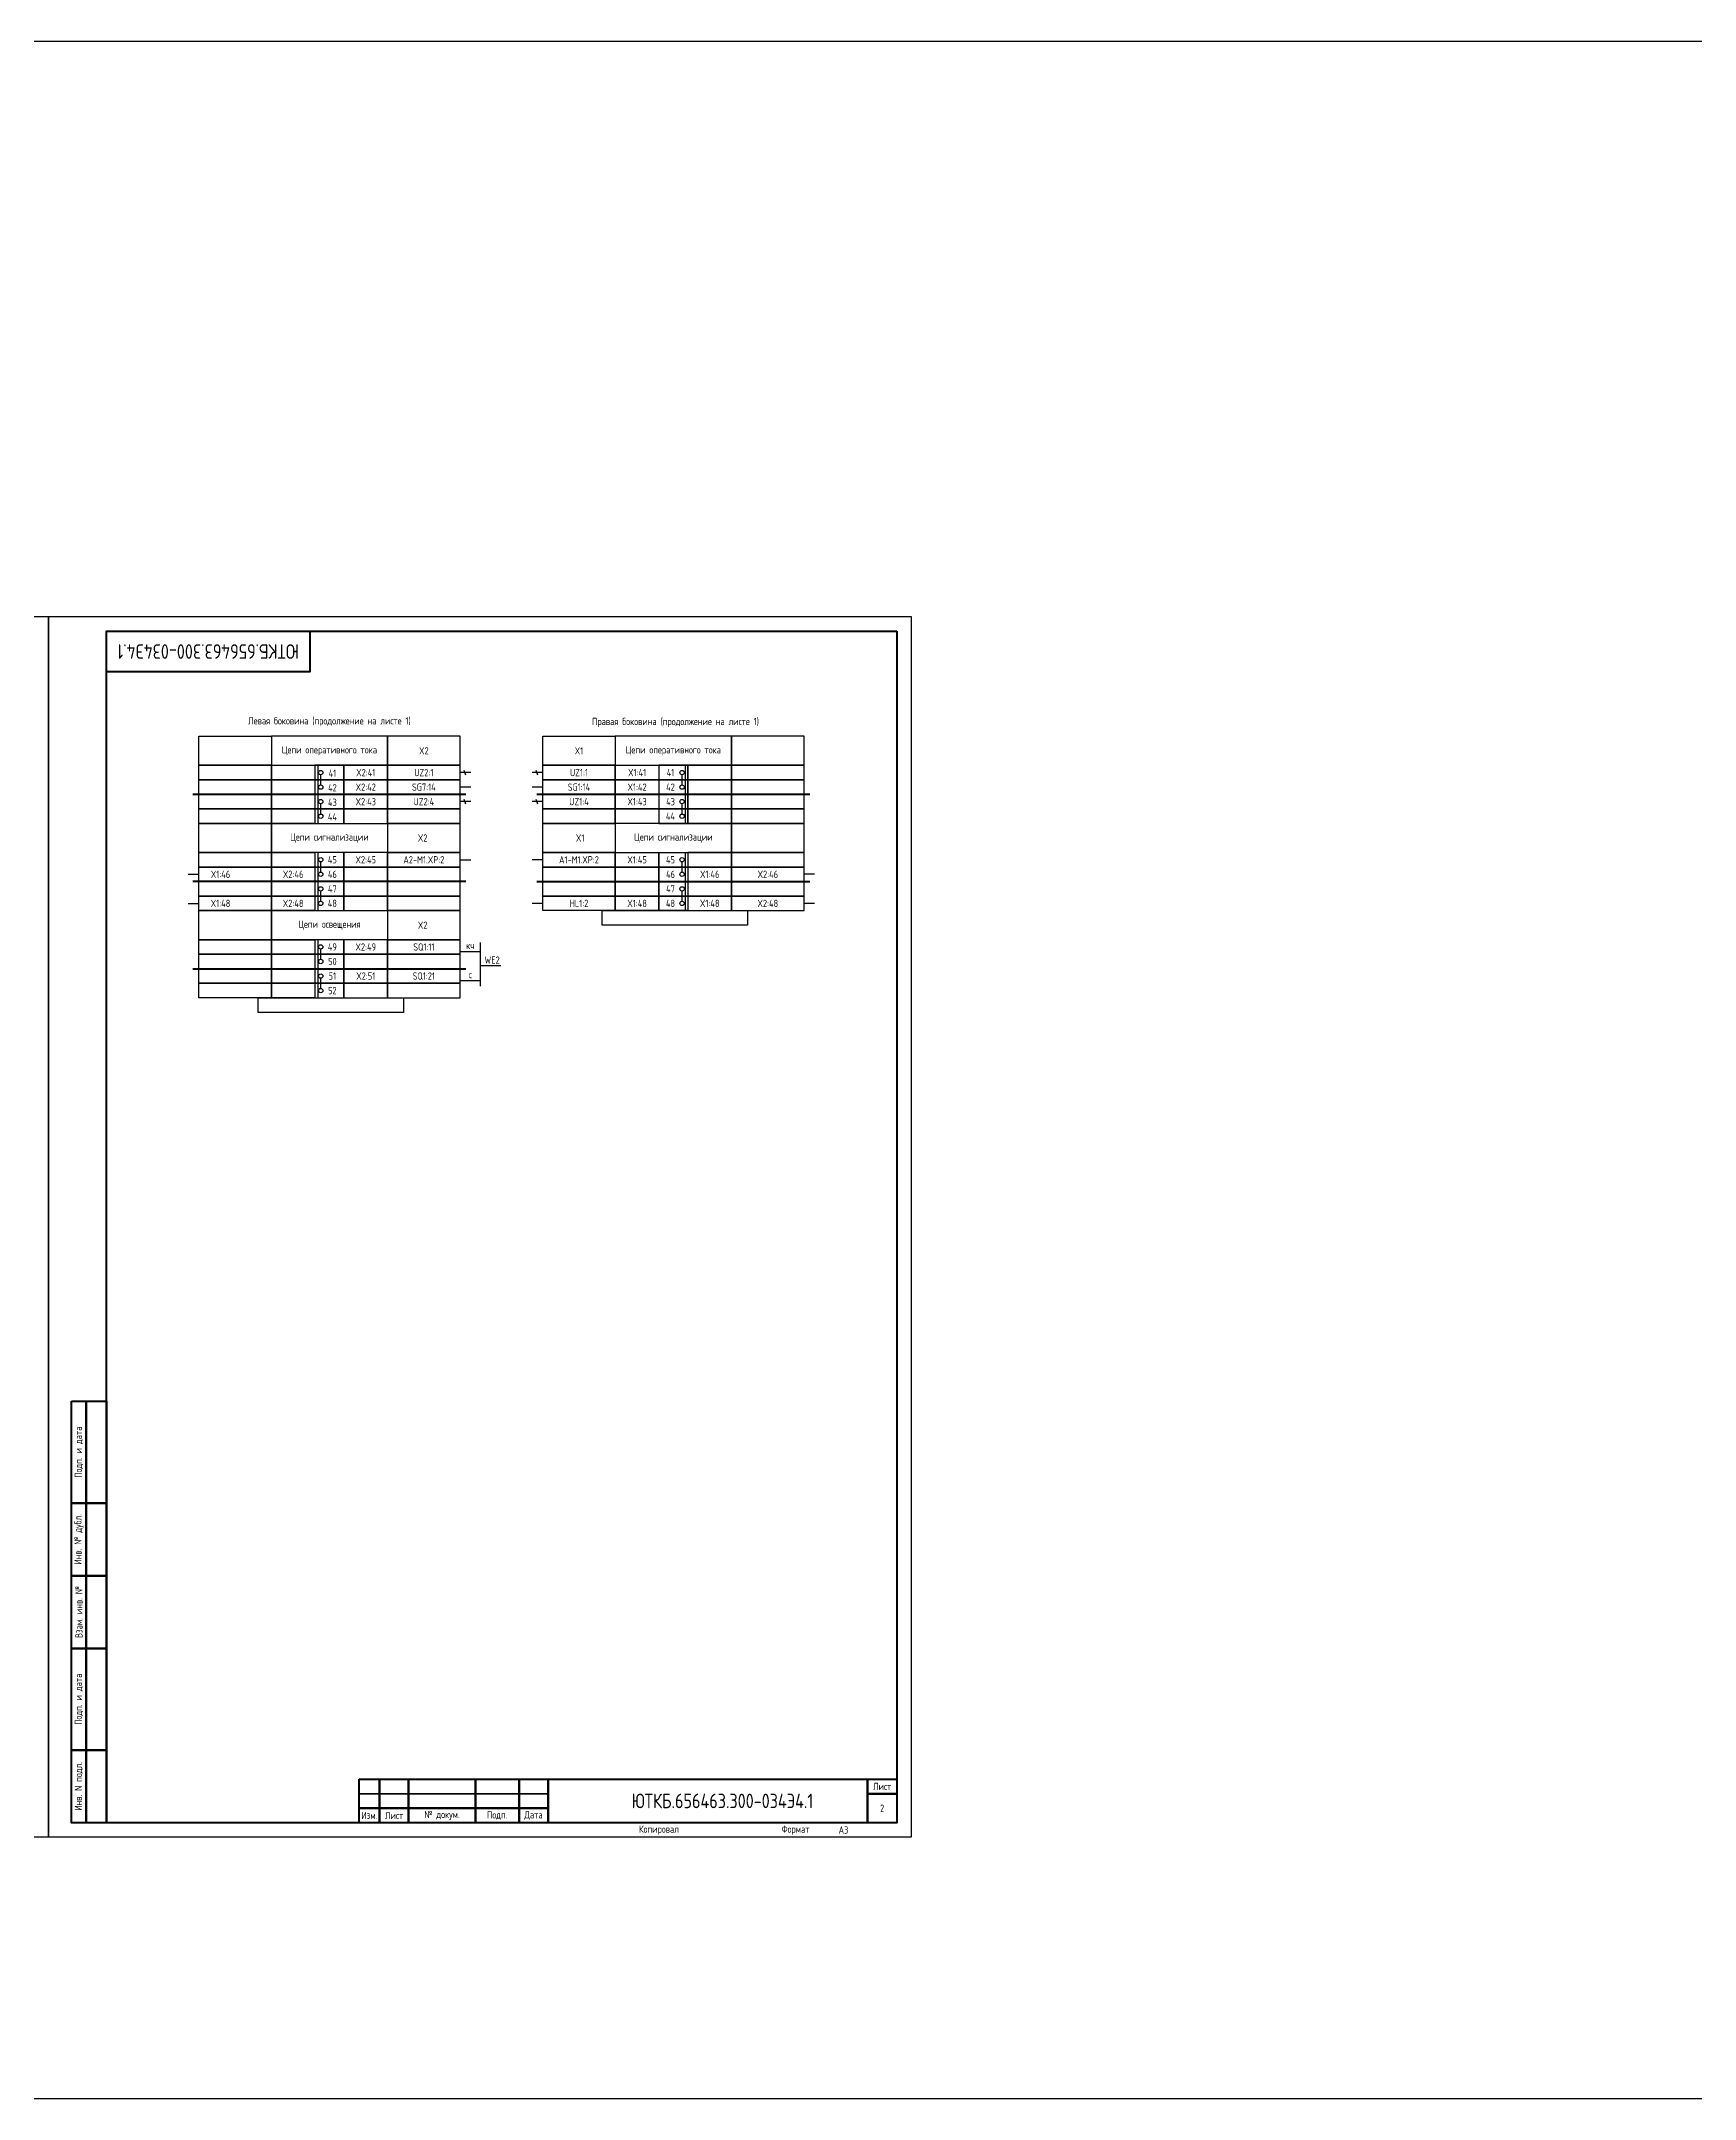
# Model space of a CAD drawing. Header units: millimetres. Extents: x -1102 to 3953, y -90 to 618.
# Drawn here: x 2814 to 3384, y -90 to 618 of the extents above; entities that cross this region are included whole.
import ezdxf

# ---------------------------------------------------------------- set-up
doc = ezdxf.new("R2010")
doc.units = ezdxf.units.MM
doc.styles.add('Gost_type_A', font='GOST_A.TTF')

# ---------------------------------------------------------------- blocks, each defined once
blk = doc.blocks.new('Штамп левый нижний')
at = {"lineweight": 50}
for points in [[(-12, 145), (-7, 145), (-7, 110), (-12, 110)], [(-7, 145), (0, 145), (0, 110), (-7, 110)], [(-12, 110), (-7, 110), (-7, 85), (-12, 85)], [(-7, 110), (0, 110), (0, 85), (-7, 85)], [(-12, 85), (-7, 85), (-7, 60), (-12, 60)], [(-7, 85), (0, 85), (0, 60), (-7, 60)], [(-12, 60), (-7, 60), (-7, 25), (-12, 25)], [(-7, 60), (0, 60), (0, 25), (-7, 25)], [(-12, 25), (-7, 25), (-7, 0), (-12, 0)], [(-7, 25), (0, 25), (0, 0), (-7, 0)]]:
    blk.add_lwpolyline(points, close=True, dxfattribs=at)
at = {"char_height": 2.5, "attachment_point": 5, "rotation": 90, "style": 'Gost_type_A'}
for s, insert, width in [('Подп. и дата', (-9.5, 127.5), 35), ('Инв. № дубл.', (-9.5, 97.5), 25), ('Взам. инв. №', (-9.5, 72.5), 25), ('Подп. и дата', (-9.5, 42.5), 35), ('Инв. N подл.', (-9.5, 12.5), 25)]:
    blk.add_mtext(s, dxfattribs=dict(at, insert=insert, width=width))
blk = doc.blocks.new('Штамп угловой верхний')
at = {"lineweight": 50}
blk.add_lwpolyline([(0, 0), (70, 0), (70, -14), (0, -14)], close=True, dxfattribs=at)
blk = doc.blocks.new('Штамп малый нижний')
at = {"lineweight": 50}
for points in [[(-185, 15), (-178, 15), (-178, 5), (-185, 5)], [(-178, 15), (-168, 15), (-168, 5), (-178, 5)], [(-168, 15), (-145, 15), (-145, 5), (-168, 5)], [(-145, 15), (-130, 15), (-130, 5), (-145, 5)], [(-130, 15), (-120, 15), (-120, 5), (-130, 5)], [(-120, 15), (-10, 15), (-10, 0), (-120, 0)], [(-10, 15), (0, 15), (0, 10), (-10, 10)], [(-10, 10), (0, 10), (0, 0), (-10, 0)], [(-185, 5), (-178, 5), (-178, 0), (-185, 0)], [(-178, 5), (-168, 5), (-168, 0), (-178, 0)], [(-168, 5), (-145, 5), (-145, 0), (-168, 0)], [(-145, 5), (-130, 5), (-130, 0), (-145, 0)], [(-130, 5), (-120, 5), (-120, 0), (-130, 0)]]:
    blk.add_lwpolyline(points, close=True, dxfattribs=at)
for points in [[(-185, 15), (-178, 15), (-178, 10), (-185, 10)], [(-178, 15), (-168, 15), (-168, 10), (-178, 10)], [(-168, 15), (-145, 15), (-145, 10), (-168, 10)], [(-145, 15), (-130, 15), (-130, 10), (-145, 10)], [(-130, 15), (-120, 15), (-120, 10), (-130, 10)], [(-185, 10), (-178, 10), (-178, 5), (-185, 5)], [(-178, 10), (-168, 10), (-168, 5), (-178, 5)], [(-168, 10), (-145, 10), (-145, 5), (-168, 5)], [(-145, 10), (-130, 10), (-130, 5), (-145, 5)], [(-130, 10), (-120, 10), (-120, 5), (-130, 5)]]:
    blk.add_lwpolyline(points, close=True)
at = {"char_height": 2.5, "style": 'Gost_type_A'}
for s, insert, width, attachment_point in [('Лист', (-5, 12.5), 10, 5), ('Изм.', (-181.5, 2.5), 7, 5), ('Лист', (-173, 2.5), 10, 5), ('№ докум.', (-156.5, 2.5), 23, 5), ('Подп.', (-137.5, 2.5), 15, 5), ('Дата', (-125, 2.5), 10, 5), ('Копировал', (-75, -2.53), 13.1202, 6), ('Формат', (-30, -2.53), 13.1202, 6)]:
    blk.add_mtext(s, dxfattribs=dict(at, insert=insert, width=width, attachment_point=attachment_point))

msp = doc.modelspace()

# ---------------------------------------------------------------- linework, layer by layer
for p, q in [((2909.74, 368.83), (2909.74, 348.83)), ((3036.14, 368.83), (3036.14, 348.83)), ((2910.74, 362.08), (2910.74, 365.58)), ((2962.36, 366.33), (2958.74, 366.33)), ((2962.36, 361.33), (2958.74, 361.33)), ((2960.04, 367.15), (2960.62, 365.53)), ((2987.14, 366.33), (2983.52, 366.33)), ((2987.14, 361.33), (2983.52, 361.33)), ((2984.81, 367.15), (2985.39, 365.53)), ((3035.14, 362.08), (3035.14, 365.58)), ((2910.74, 352.08), (2910.74, 355.58)), ((2962.36, 356.33), (2958.74, 356.33)), ((2960.04, 357.15), (2960.62, 355.53)), ((2987.14, 356.33), (2983.52, 356.33)), ((2984.81, 357.15), (2985.39, 355.53)), ((3035.14, 352.08), (3035.14, 355.58)), ((2909.74, 338.83), (2909.74, 318.83)), ((2910.74, 332.08), (2910.74, 335.58)), ((2958.74, 336.33), (2962.36, 336.33)), ((2987.14, 336.33), (2983.52, 336.33)), ((3035.14, 332.08), (3035.14, 335.58)), ((3036.14, 338.83), (3036.14, 318.83)), ((2865.12, 331.33), (2868.74, 331.33)), ((3080.76, 331.33), (3077.14, 331.33)), ((2865.12, 321.33), (2868.74, 321.33)), ((2910.74, 322.08), (2910.74, 325.58)), ((2987.14, 321.33), (2983.52, 321.33)), ((3035.14, 322.08), (3035.14, 325.58)), ((3080.76, 321.33), (3077.14, 321.33)), ((2909.74, 308.83), (2909.74, 288.83)), ((2910.74, 302.08), (2910.74, 305.58)), ((2958.74, 304.83), (2965.74, 304.83)), ((2965.74, 292.83), (2965.74, 307.83)), ((2972.74, 299.83), (2965.74, 299.83)), ((2910.74, 292.08), (2910.74, 295.58)), ((2958.74, 294.83), (2965.74, 294.83))]:
    msp.add_line(p, q)
at = {"lineweight": 50}
for p, q in [((2960.74, 358.83), (2866.74, 358.83)), ((3079.14, 358.83), (2985.14, 358.83)), ((2960.74, 328.83), (2866.74, 328.83)), ((2985.14, 328.83), (3079.14, 328.83)), ((2866.74, 298.83), (2960.74, 298.83))]:
    msp.add_line(p, q, dxfattribs=at)
for points in [[(-1102, 618), (3953, 618), (3953, -90), (-1102, -90)], [(2817, 420), (2817, 0), (2520, 0), (2520, 420)], [(3114, 420), (3114, 0), (2817, 0), (2817, 420)], [(2868.74, 378.83), (2893.74, 378.83), (2893.74, 368.83), (2868.74, 368.83)], [(2933.74, 378.83), (2893.74, 378.83), (2893.74, 368.83), (2933.74, 368.83)], [(2958.74, 378.83), (2933.74, 378.83), (2933.74, 368.83), (2958.74, 368.83)], [(2987.14, 378.83), (3012.14, 378.83), (3012.14, 368.83), (2987.14, 368.83)], [(3052.14, 378.83), (3012.14, 378.83), (3012.14, 368.83), (3052.14, 368.83)], [(3077.14, 378.83), (3052.14, 378.83), (3052.14, 368.83), (3077.14, 368.83)], [(2868.74, 368.83), (2893.74, 368.83), (2893.74, 363.83), (2868.74, 363.83)], [(2893.74, 368.83), (2908.74, 368.83), (2908.74, 363.83), (2893.74, 363.83)], [(2918.74, 368.83), (2908.74, 368.83), (2908.74, 363.83), (2918.74, 363.83)], [(2933.74, 368.83), (2918.74, 368.83), (2918.74, 363.83), (2933.74, 363.83)], [(2958.74, 368.83), (2933.74, 368.83), (2933.74, 363.83), (2958.74, 363.83)], [(2987.14, 368.83), (3012.14, 368.83), (3012.14, 363.83), (2987.14, 363.83)], [(3012.14, 368.83), (3027.14, 368.83), (3027.14, 363.83), (3012.14, 363.83)], [(3037.14, 368.83), (3027.14, 368.83), (3027.14, 363.83), (3037.14, 363.83)], [(3052.14, 368.83), (3037.14, 368.83), (3037.14, 363.83), (3052.14, 363.83)], [(3077.14, 368.83), (3052.14, 368.83), (3052.14, 363.83), (3077.14, 363.83)], [(2868.74, 363.83), (2893.74, 363.83), (2893.74, 358.83), (2868.74, 358.83)], [(2893.74, 363.83), (2908.74, 363.83), (2908.74, 358.83), (2893.74, 358.83)], [(2918.74, 363.83), (2908.74, 363.83), (2908.74, 358.83), (2918.74, 358.83)], [(2933.74, 363.83), (2918.74, 363.83), (2918.74, 358.83), (2933.74, 358.83)], [(2958.74, 363.83), (2933.74, 363.83), (2933.74, 358.83), (2958.74, 358.83)], [(2987.14, 363.83), (3012.14, 363.83), (3012.14, 358.83), (2987.14, 358.83)], [(3012.14, 363.83), (3027.14, 363.83), (3027.14, 358.83), (3012.14, 358.83)], [(3037.14, 363.83), (3027.14, 363.83), (3027.14, 358.83), (3037.14, 358.83)], [(3052.14, 363.83), (3037.14, 363.83), (3037.14, 358.83), (3052.14, 358.83)], [(3077.14, 363.83), (3052.14, 363.83), (3052.14, 358.83), (3077.14, 358.83)], [(2868.74, 358.83), (2893.74, 358.83), (2893.74, 353.83), (2868.74, 353.83)], [(2893.74, 358.83), (2908.74, 358.83), (2908.74, 353.83), (2893.74, 353.83)], [(2918.74, 358.83), (2908.74, 358.83), (2908.74, 353.83), (2918.74, 353.83)], [(2933.74, 358.83), (2918.74, 358.83), (2918.74, 353.83), (2933.74, 353.83)], [(2958.74, 358.83), (2933.74, 358.83), (2933.74, 353.83), (2958.74, 353.83)], [(2987.14, 358.83), (3012.14, 358.83), (3012.14, 353.83), (2987.14, 353.83)], [(3012.14, 358.83), (3027.14, 358.83), (3027.14, 353.83), (3012.14, 353.83)], [(3037.14, 358.83), (3027.14, 358.83), (3027.14, 353.83), (3037.14, 353.83)], [(3052.14, 358.83), (3037.14, 358.83), (3037.14, 353.83), (3052.14, 353.83)], [(3077.14, 358.83), (3052.14, 358.83), (3052.14, 353.83), (3077.14, 353.83)], [(2868.74, 353.83), (2893.74, 353.83), (2893.74, 348.83), (2868.74, 348.83)], [(2868.74, 348.83), (2893.74, 348.83), (2893.74, 338.83), (2868.74, 338.83)], [(2893.74, 353.83), (2908.74, 353.83), (2908.74, 348.83), (2893.74, 348.83)], [(2893.74, 348.83), (2933.74, 348.83), (2933.74, 338.83), (2893.74, 338.83)], [(2918.74, 353.83), (2908.74, 353.83), (2908.74, 348.83), (2918.74, 348.83)], [(2933.74, 353.83), (2918.74, 353.83), (2918.74, 348.83), (2933.74, 348.83)], [(2958.74, 353.83), (2933.74, 353.83), (2933.74, 348.83), (2958.74, 348.83)], [(2958.74, 348.83), (2933.74, 348.83), (2933.74, 338.83), (2958.74, 338.83)], [(2987.14, 353.83), (3012.14, 353.83), (3012.14, 348.83), (2987.14, 348.83)], [(2987.14, 348.83), (3012.14, 348.83), (3012.14, 338.83), (2987.14, 338.83)], [(3012.14, 353.83), (3027.14, 353.83), (3027.14, 348.83), (3012.14, 348.83)], [(3052.14, 348.83), (3012.14, 348.83), (3012.14, 338.83), (3052.14, 338.83)], [(3037.14, 353.83), (3027.14, 353.83), (3027.14, 348.83), (3037.14, 348.83)], [(3052.14, 353.83), (3037.14, 353.83), (3037.14, 348.83), (3052.14, 348.83)], [(3077.14, 353.83), (3052.14, 353.83), (3052.14, 348.83), (3077.14, 348.83)], [(3077.14, 348.83), (3052.14, 348.83), (3052.14, 338.83), (3077.14, 338.83)], [(2868.74, 338.83), (2893.74, 338.83), (2893.74, 333.83), (2868.74, 333.83)], [(2868.74, 333.83), (2893.74, 333.83), (2893.74, 328.83), (2868.74, 328.83)], [(2893.74, 338.83), (2908.74, 338.83), (2908.74, 333.83), (2893.74, 333.83)], [(2893.74, 333.83), (2908.74, 333.83), (2908.74, 328.83), (2893.74, 328.83)], [(2918.74, 338.83), (2908.74, 338.83), (2908.74, 333.83), (2918.74, 333.83)], [(2918.74, 333.83), (2908.74, 333.83), (2908.74, 328.83), (2918.74, 328.83)], [(2933.74, 338.83), (2918.74, 338.83), (2918.74, 333.83), (2933.74, 333.83)], [(2933.74, 333.83), (2918.74, 333.83), (2918.74, 328.83), (2933.74, 328.83)], [(2958.74, 338.83), (2933.74, 338.83), (2933.74, 333.83), (2958.74, 333.83)], [(2958.74, 333.83), (2933.74, 333.83), (2933.74, 328.83), (2958.74, 328.83)], [(2987.14, 338.83), (3012.14, 338.83), (3012.14, 333.83), (2987.14, 333.83)], [(2987.14, 333.83), (3012.14, 333.83), (3012.14, 328.83), (2987.14, 328.83)], [(3012.14, 338.83), (3027.14, 338.83), (3027.14, 333.83), (3012.14, 333.83)], [(3012.14, 333.83), (3027.14, 333.83), (3027.14, 328.83), (3012.14, 328.83)], [(3027.14, 338.83), (3037.14, 338.83), (3037.14, 333.83), (3027.14, 333.83)], [(3027.14, 333.83), (3037.14, 333.83), (3037.14, 328.83), (3027.14, 328.83)], [(3052.14, 338.83), (3037.14, 338.83), (3037.14, 333.83), (3052.14, 333.83)], [(3052.14, 333.83), (3037.14, 333.83), (3037.14, 328.83), (3052.14, 328.83)], [(3077.14, 338.83), (3052.14, 338.83), (3052.14, 333.83), (3077.14, 333.83)], [(3077.14, 333.83), (3052.14, 333.83), (3052.14, 328.83), (3077.14, 328.83)], [(2868.74, 328.83), (2893.74, 328.83), (2893.74, 323.83), (2868.74, 323.83)], [(2893.74, 328.83), (2908.74, 328.83), (2908.74, 323.83), (2893.74, 323.83)], [(2918.74, 328.83), (2908.74, 328.83), (2908.74, 323.83), (2918.74, 323.83)], [(2933.74, 328.83), (2918.74, 328.83), (2918.74, 323.83), (2933.74, 323.83)], [(2958.74, 328.83), (2933.74, 328.83), (2933.74, 323.83), (2958.74, 323.83)], [(2987.14, 328.83), (3012.14, 328.83), (3012.14, 323.83), (2987.14, 323.83)], [(3012.14, 328.83), (3027.14, 328.83), (3027.14, 323.83), (3012.14, 323.83)], [(3027.14, 328.83), (3037.14, 328.83), (3037.14, 323.83), (3027.14, 323.83)], [(3052.14, 328.83), (3037.14, 328.83), (3037.14, 323.83), (3052.14, 323.83)], [(3077.14, 328.83), (3052.14, 328.83), (3052.14, 323.83), (3077.14, 323.83)], [(2868.74, 323.83), (2893.74, 323.83), (2893.74, 318.83), (2868.74, 318.83)], [(2868.74, 318.83), (2893.74, 318.83), (2893.74, 308.83), (2868.74, 308.83)], [(2893.74, 323.83), (2908.74, 323.83), (2908.74, 318.83), (2893.74, 318.83)], [(2893.74, 318.83), (2933.74, 318.83), (2933.74, 308.83), (2893.74, 308.83)], [(2918.74, 323.83), (2908.74, 323.83), (2908.74, 318.83), (2918.74, 318.83)], [(2933.74, 323.83), (2918.74, 323.83), (2918.74, 318.83), (2933.74, 318.83)], [(2958.74, 323.83), (2933.74, 323.83), (2933.74, 318.83), (2958.74, 318.83)], [(2958.74, 318.83), (2933.74, 318.83), (2933.74, 308.83), (2958.74, 308.83)], [(2987.14, 323.83), (3012.14, 323.83), (3012.14, 318.83), (2987.14, 318.83)], [(3007.59, 318.83), (3057.59, 318.83), (3057.59, 313.83), (3007.59, 313.83)], [(3012.14, 323.83), (3027.14, 323.83), (3027.14, 318.83), (3012.14, 318.83)], [(3027.14, 323.83), (3037.14, 323.83), (3037.14, 318.83), (3027.14, 318.83)], [(3052.14, 323.83), (3037.14, 323.83), (3037.14, 318.83), (3052.14, 318.83)], [(3077.14, 323.83), (3052.14, 323.83), (3052.14, 318.83), (3077.14, 318.83)], [(2868.74, 308.83), (2893.74, 308.83), (2893.74, 303.83), (2868.74, 303.83)], [(2893.74, 308.83), (2908.74, 308.83), (2908.74, 303.83), (2893.74, 303.83)], [(2918.74, 308.83), (2908.74, 308.83), (2908.74, 303.83), (2918.74, 303.83)], [(2933.74, 308.83), (2918.74, 308.83), (2918.74, 303.83), (2933.74, 303.83)], [(2958.74, 308.83), (2933.74, 308.83), (2933.74, 303.83), (2958.74, 303.83)], [(2868.74, 303.83), (2893.74, 303.83), (2893.74, 298.83), (2868.74, 298.83)], [(2868.74, 298.83), (2893.74, 298.83), (2893.74, 293.83), (2868.74, 293.83)], [(2893.74, 303.83), (2908.74, 303.83), (2908.74, 298.83), (2893.74, 298.83)], [(2893.74, 298.83), (2908.74, 298.83), (2908.74, 293.83), (2893.74, 293.83)], [(2918.74, 303.83), (2908.74, 303.83), (2908.74, 298.83), (2918.74, 298.83)], [(2918.74, 298.83), (2908.74, 298.83), (2908.74, 293.83), (2918.74, 293.83)], [(2933.74, 303.83), (2918.74, 303.83), (2918.74, 298.83), (2933.74, 298.83)], [(2933.74, 298.83), (2918.74, 298.83), (2918.74, 293.83), (2933.74, 293.83)], [(2958.74, 303.83), (2933.74, 303.83), (2933.74, 298.83), (2958.74, 298.83)], [(2958.74, 298.83), (2933.74, 298.83), (2933.74, 293.83), (2958.74, 293.83)], [(2868.74, 293.83), (2893.74, 293.83), (2893.74, 288.83), (2868.74, 288.83)], [(2893.74, 293.83), (2908.74, 293.83), (2908.74, 288.83), (2893.74, 288.83)], [(2918.74, 293.83), (2908.74, 293.83), (2908.74, 288.83), (2918.74, 288.83)], [(2933.74, 293.83), (2918.74, 293.83), (2918.74, 288.83), (2933.74, 288.83)], [(2958.74, 293.83), (2933.74, 293.83), (2933.74, 288.83), (2958.74, 288.83)], [(2889.19, 288.83), (2939.19, 288.83), (2939.19, 283.83), (2889.19, 283.83)]]:
    msp.add_lwpolyline(points, close=True)
msp.add_lwpolyline([(3109, 415), (3109, 5), (2837, 5), (2837, 415)], close=True, dxfattribs=at)
for centre in [(2910.74, 366.33), (2910.74, 361.33), (3035.14, 366.33), (3035.14, 361.33), (2910.74, 356.33), (3035.14, 356.33), (2910.74, 351.33), (3035.14, 351.33), (2910.74, 336.33), (3035.14, 336.33), (2910.74, 331.33), (2910.74, 326.33), (3035.14, 331.33), (3035.14, 326.33), (2910.74, 321.33), (3035.14, 321.33), (2910.74, 306.33), (2910.74, 301.33), (2910.74, 296.33), (2910.74, 291.33)]:
    msp.add_circle(centre, 0.75)

# ---------------------------------------------------------------- block references
for name, p in [('Штамп угловой верхний', (2837, 415)), ('Штамп левый нижний', (2837, 5)), ('Штамп малый нижний', (3109, 5))]:
    msp.add_blockref(name, p)

# ---------------------------------------------------------------- texts
at = {"insert": (2872, 408), "char_height": 5, "width": 70, "attachment_point": 5, "rotation": 180, "style": 'Gost_type_A'}
msp.add_mtext('ЮТКБ.656463.300-034Э4.1', dxfattribs=at)
at = {"style": 'Gost_type_A'}
for s, insert, char_height, width, attachment_point in [('Левая боковина (продолжение на листе 1)', (2913.74, 383.8), 2.5, 90, 5), ('Правая боковина (продолжение на листе 1)', (3032.86, 383.57), 2.5, 90, 5), ('Цепи оперативного тока', (2913.74, 373.83), 2.5, 40, 5), ('Цепи оперативного тока', (3032.14, 373.83), 2.5, 40, 5), ('X2', (2946.24, 373.83), 2.5, 25, 5), ('X1', (2999.64, 373.83), 2.5, 25, 5), ('SG7:14', (2946.24, 361.33), 2.5, 25, 5), ('UZ2:1', (2946.24, 366.33), 2.5, 25, 5), ('SG1:14', (2999.64, 361.33), 2.5, 25, 5), ('UZ1:1', (2999.64, 366.33), 2.5, 25, 5), ('UZ2:4', (2946.24, 356.33), 2.5, 25, 5), ('UZ1:4', (2999.64, 356.33), 2.5, 25, 5), ('Цепи сигнализации', (2913.74, 343.83), 2.5, 40, 5), ('X2', (2945.83, 343.83), 2.5, 25, 5), ('X1', (3000.05, 343.83), 2.5, 25, 5), ('Цепи сигнализации', (3032.14, 343.83), 2.5, 40, 5), ('A2-M1.XP:2', (2946.24, 336.33), 2.5, 25, 5), ('A1-M1.XP:2', (2999.64, 336.33), 2.5, 25, 5), ('HL1:2', (2999.64, 321.33), 2.5, 25, 5), ('Цепи освещения', (2913.74, 313.83), 2.5, 40, 5), ('X2', (2945.83, 313.83), 2.5, 25, 5), ('SQ1:11', (2946.24, 306.33), 2.5, 25, 5), ('кч', (2962.24, 306.83), 2.5, 7, 5), ('SQ1:21', (2946.24, 296.33), 2.5, 25, 5), ('WE2', (2969.74, 301.83), 2.5, 7, 5), ('с', (2962.24, 296.83), 2.5, 7, 5), ('ЮТКБ.656463.300-034Э4.1', (3049, 12.5), 5, 120, 5), ('2', (3104, 10), 2.5, 10, 5), ('A3', (3089, 2.5), 2.5, 20, 4), ('A3', (3089, 2.5), 2.5, 20, 4)]:
    msp.add_mtext(s, dxfattribs=dict(at, insert=insert, char_height=char_height, width=width, attachment_point=attachment_point))
at = {"ltscale": 10, "char_height": 2.5, "attachment_point": 5, "style": 'Gost_type_A'}
for s, insert, width in [('42', (2914.76, 361.09), 8), ('41', (2914.76, 366.09), 8), ('X2:42', (2926.24, 361.33), 15), ('X2:41', (2926.24, 366.33), 15), ('X1:42', (3019.64, 361.33), 15), ('X1:41', (3019.64, 366.33), 15), ('42', (3031.14, 361.33), 8), ('41', (3031.14, 366.33), 8), ('43', (2914.76, 356.09), 8), ('X2:43', (2926.24, 356.33), 15), ('X1:43', (3019.64, 356.33), 15), ('43', (3031.14, 356.33), 8), ('44', (2914.76, 351.09), 8), ('44', (3031.14, 351.33), 8), ('45', (2914.74, 336.33), 8), ('X2:45', (2926.24, 336.33), 15), ('X1:45', (3019.64, 336.33), 15), ('45', (3031.14, 336.33), 8), ('X1:46', (2876.24, 331.33), 15), ('X2:46', (2901.24, 331.33), 15), ('46', (2914.74, 331.33), 8), ('47', (2914.74, 326.33), 8), ('46', (3031.14, 331.33), 8), ('47', (3031.14, 326.33), 8), ('X1:46', (3044.64, 331.33), 15), ('X2:46', (3064.64, 331.33), 25), ('X1:48', (2876.24, 321.33), 15), ('X2:48', (2901.24, 321.33), 15), ('48', (2914.74, 321.33), 8), ('X1:48', (3019.64, 321.33), 15), ('48', (3031.14, 321.33), 8), ('X1:48', (3044.64, 321.33), 15), ('X2:48', (3064.64, 321.33), 25), ('49', (2914.74, 306.33), 8), ('X2:49', (2926.24, 306.33), 15), ('50', (2914.74, 301.33), 8), ('51', (2914.74, 296.33), 8), ('X2:51', (2926.24, 296.33), 15), ('52', (2914.74, 291.33), 8)]:
    msp.add_mtext(s, dxfattribs=dict(at, insert=insert, width=width))

doc.saveas('drawing.dxf')
